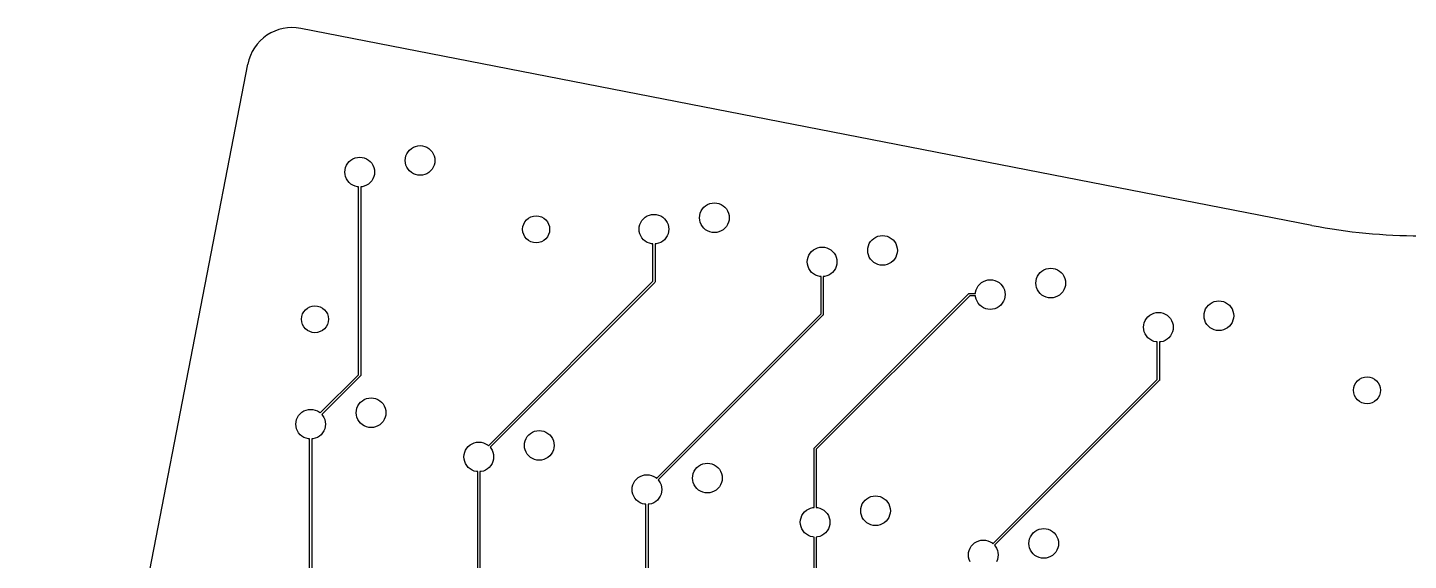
# Model space of a CAD drawing. Extents: x 101 to 518, y -308 to -134.
# Drawn here: x 101.6 to 255.1, y -202 to -142.8 of the extents above; entities that cross this region are included whole.
import ezdxf

# ---------------------------------------------------------------- set-up
doc = ezdxf.new("R2010")
doc.units = 0
doc.layers.add('BLACK', color=7, linetype='CONTINUOUS')

msp = doc.modelspace()

# ---------------------------------------------------------------- linework, layer by layer
at = {"layer": 'BLACK', "linetype": 'CONTINUOUS'}
for p, q in [((244.377337, -164.753061), (131.923203, -142.853183)), ((101.55841, -273.39485), (126.058534, -146.810875)), ((143.733943, -156.791551), (143.869226, -156.570789)), ((143.869226, -156.570789), (144.037378, -156.373909)), ((144.037378, -156.373909), (144.234258, -156.205757)), ((144.234258, -156.205757), (144.45502, -156.070474)), ((144.45502, -156.070474), (144.694226, -155.971392)), ((144.694226, -155.971392), (144.945987, -155.910949)), ((144.945987, -155.910949), (145.204104, -155.890635)), ((145.204104, -155.890635), (145.462221, -155.910949)), ((145.462221, -155.910949), (145.713982, -155.971392)), ((145.713982, -155.971392), (145.953188, -156.070474)), ((145.953188, -156.070474), (146.17395, -156.205757)), ((146.17395, -156.205757), (146.37083, -156.373909)), ((146.37083, -156.373909), (146.538982, -156.570789)), ((146.538982, -156.570789), (146.674265, -156.791551)), ((136.916873, -158.312453), (137.015955, -158.073247)), ((137.015955, -158.073247), (137.151238, -157.852485)), ((137.151238, -157.852485), (137.31939, -157.655605)), ((137.31939, -157.655605), (137.51627, -157.487453)), ((137.51627, -157.487453), (137.737032, -157.35217)), ((137.737032, -157.35217), (137.976238, -157.253088)), ((137.976238, -157.253088), (138.227999, -157.192645)), ((138.227999, -157.192645), (138.486116, -157.172331)), ((138.486116, -157.172331), (138.744233, -157.192645)), ((138.744233, -157.192645), (138.995994, -157.253088)), ((138.995994, -157.253088), (139.2352, -157.35217)), ((139.2352, -157.35217), (139.455962, -157.487453)), ((139.455962, -157.487453), (139.652842, -157.655605)), ((139.652842, -157.655605), (139.820994, -157.852485)), ((139.820994, -157.852485), (139.956277, -158.073247)), ((139.956277, -158.073247), (140.055359, -158.312453)), ((143.554104, -157.540635), (143.574418, -157.282518)), ((143.574418, -157.798752), (143.554104, -157.540635)), ((143.574418, -157.282518), (143.634861, -157.030757)), ((143.634861, -158.050513), (143.574418, -157.798752)), ((143.634861, -157.030757), (143.733943, -156.791551)), ((143.733943, -158.289719), (143.634861, -158.050513)), ((146.674265, -156.791551), (146.773347, -157.030757)), ((146.773347, -158.050513), (146.674265, -158.289719)), ((146.773347, -157.030757), (146.83379, -157.282518)), ((146.83379, -157.798752), (146.773347, -158.050513)), ((146.83379, -157.282518), (146.854104, -157.540635)), ((146.854104, -157.540635), (146.83379, -157.798752)), ((136.836116, -158.822331), (136.85643, -158.564214)), ((136.85643, -159.080448), (136.836116, -158.822331)), ((136.85643, -158.564214), (136.916873, -158.312453)), ((136.916873, -159.332209), (136.85643, -159.080448)), ((137.015955, -159.571415), (136.916873, -159.332209)), ((137.151238, -159.792177), (137.015955, -159.571415)), ((139.956277, -159.571415), (139.820994, -159.792177)), ((140.055359, -159.332209), (139.956277, -159.571415)), ((140.055359, -158.312453), (140.115802, -158.564214)), ((140.115802, -159.080448), (140.055359, -159.332209)), ((140.115802, -158.564214), (140.136116, -158.822331)), ((140.136116, -158.822331), (140.115802, -159.080448)), ((143.869226, -158.510481), (143.733943, -158.289719)), ((144.037378, -158.707361), (143.869226, -158.510481)), ((144.234258, -158.875513), (144.037378, -158.707361)), ((144.45502, -159.010796), (144.234258, -158.875513)), ((144.694226, -159.109878), (144.45502, -159.010796)), ((144.945987, -159.170321), (144.694226, -159.109878)), ((145.204104, -159.190635), (144.945987, -159.170321)), ((145.462221, -159.170321), (145.204104, -159.190635)), ((145.713982, -159.109878), (145.462221, -159.170321)), ((145.953188, -159.010796), (145.713982, -159.109878)), ((146.17395, -158.875513), (145.953188, -159.010796)), ((146.37083, -158.707361), (146.17395, -158.875513)), ((146.538982, -158.510481), (146.37083, -158.707361)), ((146.674265, -158.289719), (146.538982, -158.510481)), ((137.31939, -159.989057), (137.151238, -159.792177)), ((137.51627, -160.157209), (137.31939, -159.989057)), ((137.737032, -160.292492), (137.51627, -160.157209)), ((137.976238, -160.391574), (137.737032, -160.292492)), ((138.227999, -160.452017), (137.976238, -160.391574)), ((138.361116, -160.462493), (138.227999, -160.452017)), ((138.361116, -181.368184), (138.361116, -160.462493)), ((138.744233, -160.452017), (138.611116, -160.462493)), ((138.611116, -160.462493), (138.611116, -181.419961)), ((138.995994, -160.391574), (138.744233, -160.452017)), ((139.2352, -160.292492), (138.995994, -160.391574)), ((139.455962, -160.157209), (139.2352, -160.292492)), ((139.652842, -159.989057), (139.455962, -160.157209)), ((139.820994, -159.792177), (139.652842, -159.989057)), ((176.594222, -162.931884), (176.762374, -162.735004)), ((176.762374, -162.735004), (176.959254, -162.566852)), ((176.959254, -162.566852), (177.180016, -162.431569)), ((177.180016, -162.431569), (177.419222, -162.332487)), ((177.419222, -162.332487), (177.670983, -162.272044)), ((177.670983, -162.272044), (177.9291, -162.25173)), ((177.9291, -162.25173), (178.187217, -162.272044)), ((178.187217, -162.272044), (178.438978, -162.332487)), ((178.438978, -162.332487), (178.678184, -162.431569)), ((178.678184, -162.431569), (178.898946, -162.566852)), ((178.898946, -162.566852), (179.095826, -162.735004)), ((179.095826, -162.735004), (179.263978, -162.931884)), ((169.740951, -164.434342), (169.876234, -164.21358)), ((169.876234, -164.21358), (170.044386, -164.0167)), ((170.044386, -164.0167), (170.241266, -163.848548)), ((170.241266, -163.848548), (170.462028, -163.713265)), ((170.462028, -163.713265), (170.701234, -163.614183)), ((170.701234, -163.614183), (170.952995, -163.55374)), ((170.952995, -163.55374), (171.211112, -163.533426)), ((171.211112, -163.533426), (171.469229, -163.55374)), ((171.469229, -163.55374), (171.72099, -163.614183)), ((171.72099, -163.614183), (171.960196, -163.713265)), ((171.960196, -163.713265), (172.180958, -163.848548)), ((172.180958, -163.848548), (172.377838, -164.0167)), ((172.377838, -164.0167), (172.54599, -164.21358)), ((172.54599, -164.21358), (172.681273, -164.434342)), ((176.2791, -163.90173), (176.299414, -163.643613)), ((176.299414, -164.159847), (176.2791, -163.90173)), ((176.299414, -163.643613), (176.359857, -163.391852)), ((176.359857, -164.411608), (176.299414, -164.159847)), ((176.359857, -163.391852), (176.458939, -163.152646)), ((176.458939, -163.152646), (176.594222, -162.931884)), ((179.263978, -162.931884), (179.399261, -163.152646)), ((179.399261, -163.152646), (179.498343, -163.391852)), ((179.498343, -163.391852), (179.558786, -163.643613)), ((179.558786, -164.159847), (179.498343, -164.411608)), ((179.558786, -163.643613), (179.5791, -163.90173)), ((179.5791, -163.90173), (179.558786, -164.159847)), ((169.561112, -165.183426), (169.581426, -164.925309)), ((169.581426, -165.441543), (169.561112, -165.183426)), ((169.581426, -164.925309), (169.641869, -164.673548)), ((169.641869, -165.693304), (169.581426, -165.441543)), ((169.641869, -164.673548), (169.740951, -164.434342)), ((169.740951, -165.93251), (169.641869, -165.693304)), ((172.681273, -164.434342), (172.780355, -164.673548)), ((172.780355, -165.693304), (172.681273, -165.93251)), ((172.780355, -164.673548), (172.840798, -164.925309)), ((172.840798, -165.441543), (172.780355, -165.693304)), ((172.840798, -164.925309), (172.861112, -165.183426)), ((172.861112, -165.183426), (172.840798, -165.441543)), ((176.458939, -164.650814), (176.359857, -164.411608)), ((176.594222, -164.871576), (176.458939, -164.650814)), ((176.762374, -165.068456), (176.594222, -164.871576)), ((176.959254, -165.236608), (176.762374, -165.068456)), ((177.180016, -165.371891), (176.959254, -165.236608)), ((177.419222, -165.470973), (177.180016, -165.371891)), ((177.670983, -165.531416), (177.419222, -165.470973)), ((177.9291, -165.55173), (177.670983, -165.531416)), ((178.187217, -165.531416), (177.9291, -165.55173)), ((178.438978, -165.470973), (178.187217, -165.531416)), ((178.678184, -165.371891), (178.438978, -165.470973)), ((178.898946, -165.236608), (178.678184, -165.371891)), ((179.095826, -165.068456), (178.898946, -165.236608)), ((179.263978, -164.871576), (179.095826, -165.068456)), ((179.399261, -164.650814), (179.263978, -164.871576)), ((179.498343, -164.411608), (179.399261, -164.650814)), ((169.876234, -166.153272), (169.740951, -165.93251)), ((170.044386, -166.350152), (169.876234, -166.153272)), ((170.241266, -166.518304), (170.044386, -166.350152)), ((170.462028, -166.653587), (170.241266, -166.518304)), ((170.701234, -166.752669), (170.462028, -166.653587)), ((170.952995, -166.813112), (170.701234, -166.752669)), ((171.086112, -166.823588), (170.952995, -166.813112)), ((171.086112, -170.978097), (171.086112, -166.823588)), ((171.469229, -166.813112), (171.336112, -166.823588)), ((171.336112, -166.823588), (171.336112, -171.029874)), ((171.72099, -166.752669), (171.469229, -166.813112)), ((171.960196, -166.653587), (171.72099, -166.752669)), ((172.180958, -166.518304), (171.960196, -166.653587)), ((172.377838, -166.350152), (172.180958, -166.518304)), ((172.54599, -166.153272), (172.377838, -166.350152)), ((172.681273, -165.93251), (172.54599, -166.153272)), ((188.941264, -167.48346), (189.162026, -167.348177)), ((189.162026, -167.348177), (189.401232, -167.249095)), ((189.401232, -167.249095), (189.652993, -167.188652)), ((189.652993, -167.188652), (189.91111, -167.168338)), ((189.91111, -167.168338), (190.169227, -167.188652)), ((190.169227, -167.188652), (190.420988, -167.249095)), ((190.420988, -167.249095), (190.660194, -167.348177)), ((190.660194, -167.348177), (190.880956, -167.48346)), ((194.979098, -167.536642), (194.999412, -167.278525)), ((194.999412, -167.278525), (195.059855, -167.026764)), ((195.059855, -167.026764), (195.158937, -166.787558)), ((195.158937, -166.787558), (195.29422, -166.566796)), ((195.29422, -166.566796), (195.462372, -166.369916)), ((195.462372, -166.369916), (195.659252, -166.201764)), ((195.659252, -166.201764), (195.880014, -166.066481)), ((195.880014, -166.066481), (196.11922, -165.967399)), ((196.11922, -165.967399), (196.370981, -165.906956)), ((196.370981, -165.906956), (196.629098, -165.886642)), ((196.629098, -165.886642), (196.887215, -165.906956)), ((196.887215, -165.906956), (197.138976, -165.967399)), ((197.138976, -165.967399), (197.378182, -166.066481)), ((197.378182, -166.066481), (197.598944, -166.201764)), ((197.598944, -166.201764), (197.795824, -166.369916)), ((197.795824, -166.369916), (197.963976, -166.566796)), ((197.963976, -166.566796), (198.099259, -166.787558)), ((198.099259, -166.787558), (198.198341, -167.026764)), ((198.198341, -167.026764), (198.258784, -167.278525)), ((198.258784, -167.278525), (198.279098, -167.536642)), ((188.26111, -168.818338), (188.281424, -168.560221)), ((188.281424, -169.076455), (188.26111, -168.818338)), ((188.281424, -168.560221), (188.341867, -168.30846)), ((188.341867, -168.30846), (188.440949, -168.069254)), ((188.440949, -168.069254), (188.576232, -167.848492)), ((188.576232, -167.848492), (188.744384, -167.651612)), ((188.744384, -167.651612), (188.941264, -167.48346)), ((190.880956, -167.48346), (191.077836, -167.651612)), ((191.077836, -167.651612), (191.245988, -167.848492)), ((191.245988, -167.848492), (191.381271, -168.069254)), ((191.381271, -168.069254), (191.480353, -168.30846)), ((191.480353, -168.30846), (191.540796, -168.560221)), ((191.540796, -168.560221), (191.56111, -168.818338)), ((191.56111, -168.818338), (191.540796, -169.076455)), ((194.999412, -167.794759), (194.979098, -167.536642)), ((195.059855, -168.04652), (194.999412, -167.794759)), ((195.158937, -168.285726), (195.059855, -168.04652)), ((195.29422, -168.506488), (195.158937, -168.285726)), ((195.462372, -168.703368), (195.29422, -168.506488)), ((195.659252, -168.87152), (195.462372, -168.703368)), ((195.880014, -169.006803), (195.659252, -168.87152)), ((197.598944, -168.87152), (197.378182, -169.006803)), ((197.795824, -168.703368), (197.598944, -168.87152)), ((197.963976, -168.506488), (197.795824, -168.703368)), ((198.099259, -168.285726), (197.963976, -168.506488)), ((198.198341, -168.04652), (198.099259, -168.285726)), ((198.258784, -167.794759), (198.198341, -168.04652)), ((198.279098, -167.536642), (198.258784, -167.794759)), ((188.341867, -169.328216), (188.281424, -169.076455)), ((188.440949, -169.567422), (188.341867, -169.328216)), ((188.576232, -169.788184), (188.440949, -169.567422)), ((188.744384, -169.985064), (188.576232, -169.788184)), ((188.941264, -170.153216), (188.744384, -169.985064)), ((189.162026, -170.288499), (188.941264, -170.153216)), ((189.401232, -170.387581), (189.162026, -170.288499)), ((189.652993, -170.448024), (189.401232, -170.387581)), ((190.420988, -170.387581), (190.169227, -170.448024)), ((190.660194, -170.288499), (190.420988, -170.387581)), ((190.880956, -170.153216), (190.660194, -170.288499)), ((191.077836, -169.985064), (190.880956, -170.153216)), ((191.245988, -169.788184), (191.077836, -169.985064)), ((191.381271, -169.567422), (191.245988, -169.788184)), ((191.480353, -169.328216), (191.381271, -169.567422)), ((191.540796, -169.076455), (191.480353, -169.328216)), ((196.11922, -169.105885), (195.880014, -169.006803)), ((196.370981, -169.166328), (196.11922, -169.105885)), ((196.629098, -169.186642), (196.370981, -169.166328)), ((196.887215, -169.166328), (196.629098, -169.186642)), ((197.138976, -169.105885), (196.887215, -169.166328)), ((197.378182, -169.006803), (197.138976, -169.105885)), ((213.759853, -170.661675), (213.858935, -170.422469)), ((213.858935, -170.422469), (213.994218, -170.201707)), ((213.994218, -170.201707), (214.16237, -170.004827)), ((214.16237, -170.004827), (214.35925, -169.836675)), ((214.35925, -169.836675), (214.580012, -169.701392)), ((214.580012, -169.701392), (214.819218, -169.60231)), ((214.819218, -169.60231), (215.070979, -169.541867)), ((215.070979, -169.541867), (215.329096, -169.521553)), ((215.329096, -169.521553), (215.587213, -169.541867)), ((215.587213, -169.541867), (215.838974, -169.60231)), ((215.838974, -169.60231), (216.07818, -169.701392)), ((216.07818, -169.701392), (216.298942, -169.836675)), ((216.298942, -169.836675), (216.495822, -170.004827)), ((216.495822, -170.004827), (216.663974, -170.201707)), ((216.663974, -170.201707), (216.799257, -170.422469)), ((216.799257, -170.422469), (216.898339, -170.661675)), ((152.805128, -189.259081), (171.086112, -170.978097)), ((171.299501, -171.118262), (152.981904, -189.435857)), ((171.315046, -171.09932), (171.299501, -171.118262)), ((171.33371, -171.054261), (171.315046, -171.09932)), ((171.336112, -171.029874), (171.33371, -171.05426)), ((171.33371, -171.05426), (171.33371, -171.054261)), ((189.78611, -170.4585), (189.652993, -170.448024)), ((189.78611, -174.613009), (189.78611, -170.4585)), ((190.169227, -170.448024), (190.03611, -170.4585)), ((190.03611, -170.4585), (190.03611, -174.664785)), ((206.981422, -172.195132), (207.041865, -171.943371)), ((207.041865, -171.943371), (207.140947, -171.704165)), ((207.140947, -171.704165), (207.27623, -171.483403)), ((207.27623, -171.483403), (207.444382, -171.286523)), ((207.444382, -171.286523), (207.641262, -171.118371)), ((207.641262, -171.118371), (207.862024, -170.983088)), ((207.862024, -170.983088), (208.10123, -170.884006)), ((208.10123, -170.884006), (208.352991, -170.823563)), ((208.352991, -170.823563), (208.611108, -170.803249)), ((208.611108, -170.803249), (208.869225, -170.823563)), ((208.869225, -170.823563), (209.120986, -170.884006)), ((209.120986, -170.884006), (209.360192, -170.983088)), ((209.360192, -170.983088), (209.580954, -171.118371)), ((209.580954, -171.118371), (209.777834, -171.286523)), ((209.777834, -171.286523), (209.945986, -171.483403)), ((209.945986, -171.483403), (210.081269, -171.704165)), ((210.081269, -171.704165), (210.180351, -171.943371)), ((210.180351, -171.943371), (210.240794, -172.195132)), ((213.679096, -171.171553), (213.69941, -170.913436)), ((213.69941, -171.42967), (213.679096, -171.171553)), ((213.69941, -170.913436), (213.759853, -170.661675)), ((213.759853, -171.681431), (213.69941, -171.42967)), ((213.858935, -171.920637), (213.759853, -171.681431)), ((213.994218, -172.141399), (213.858935, -171.920637)), ((216.799257, -171.920637), (216.663974, -172.141399)), ((216.898339, -171.681431), (216.799257, -171.920637)), ((216.898339, -170.661675), (216.958782, -170.913436)), ((216.958782, -171.42967), (216.898339, -171.681431)), ((216.958782, -170.913436), (216.979096, -171.171553)), ((216.979096, -171.171553), (216.958782, -171.42967)), ((189.045354, -189.508775), (206.189268, -172.36486)), ((206.329433, -172.578249), (189.258742, -189.648939)), ((206.189268, -172.36486), (206.20821, -172.349315)), ((206.20821, -172.349315), (206.25327, -172.330651)), ((206.25327, -172.330651), (206.277656, -172.328249)), ((206.277656, -172.328249), (206.970946, -172.328249)), ((206.970946, -172.578249), (206.329433, -172.578249)), ((206.970946, -172.328249), (206.981422, -172.195132)), ((206.981422, -172.711366), (206.970946, -172.578249)), ((207.041865, -172.963127), (206.981422, -172.711366)), ((207.140947, -173.202333), (207.041865, -172.963127)), ((207.27623, -173.423095), (207.140947, -173.202333)), ((207.444382, -173.619975), (207.27623, -173.423095)), ((209.945986, -173.423095), (209.777834, -173.619975)), ((210.081269, -173.202333), (209.945986, -173.423095)), ((210.180351, -172.963127), (210.081269, -173.202333)), ((210.240794, -172.711366), (210.180351, -172.963127)), ((210.240794, -172.195132), (210.261108, -172.453249)), ((210.261108, -172.453249), (210.240794, -172.711366)), ((214.16237, -172.338279), (213.994218, -172.141399)), ((214.35925, -172.506431), (214.16237, -172.338279)), ((214.580012, -172.641714), (214.35925, -172.506431)), ((214.819218, -172.740796), (214.580012, -172.641714)), ((215.070979, -172.801239), (214.819218, -172.740796)), ((215.329096, -172.821553), (215.070979, -172.801239)), ((215.587213, -172.801239), (215.329096, -172.821553)), ((215.838974, -172.740796), (215.587213, -172.801239)), ((216.07818, -172.641714), (215.838974, -172.740796)), ((216.298942, -172.506431), (216.07818, -172.641714)), ((216.495822, -172.338279), (216.298942, -172.506431)), ((216.663974, -172.141399), (216.495822, -172.338279)), ((232.862367, -173.639738), (233.059247, -173.471586)), ((233.059247, -173.471586), (233.280009, -173.336303)), ((233.280009, -173.336303), (233.519215, -173.237221)), ((233.519215, -173.237221), (233.770976, -173.176778)), ((233.770976, -173.176778), (234.029093, -173.156464)), ((234.029093, -173.156464), (234.28721, -173.176778)), ((234.28721, -173.176778), (234.538971, -173.237221)), ((234.538971, -173.237221), (234.778177, -173.336303)), ((234.778177, -173.336303), (234.998939, -173.471586)), ((234.998939, -173.471586), (235.195819, -173.639738)), ((171.505125, -192.893993), (189.78611, -174.613009)), ((189.999498, -174.753173), (171.681901, -193.070769)), ((190.015038, -174.734236), (189.999498, -174.753173)), ((190.015044, -174.734231), (190.015038, -174.734236)), ((190.033708, -174.689171), (190.015044, -174.734231)), ((190.03611, -174.664785), (190.033708, -174.689171)), ((207.641262, -173.788127), (207.444382, -173.619975)), ((207.862024, -173.92341), (207.641262, -173.788127)), ((208.10123, -174.022492), (207.862024, -173.92341)), ((208.352991, -174.082935), (208.10123, -174.022492)), ((208.611108, -174.103249), (208.352991, -174.082935)), ((208.869225, -174.082935), (208.611108, -174.103249)), ((209.120986, -174.022492), (208.869225, -174.082935)), ((209.360192, -173.92341), (209.120986, -174.022492)), ((209.580954, -173.788127), (209.360192, -173.92341)), ((209.777834, -173.619975), (209.580954, -173.788127)), ((225.976227, -175.118314), (226.144379, -174.921434)), ((226.144379, -174.921434), (226.341259, -174.753282)), ((226.341259, -174.753282), (226.562021, -174.617999)), ((226.562021, -174.617999), (226.801227, -174.518917)), ((226.801227, -174.518917), (227.052988, -174.458474)), ((227.052988, -174.458474), (227.311105, -174.43816)), ((227.311105, -174.43816), (227.569222, -174.458474)), ((227.569222, -174.458474), (227.820983, -174.518917)), ((227.820983, -174.518917), (228.060189, -174.617999)), ((228.060189, -174.617999), (228.280951, -174.753282)), ((228.280951, -174.753282), (228.477831, -174.921434)), ((228.477831, -174.921434), (228.645983, -175.118314)), ((232.379093, -174.806464), (232.399407, -174.548347)), ((232.399407, -175.064581), (232.379093, -174.806464)), ((232.399407, -174.548347), (232.45985, -174.296586)), ((232.45985, -174.296586), (232.558932, -174.05738)), ((232.558932, -174.05738), (232.694215, -173.836618)), ((232.694215, -173.836618), (232.862367, -173.639738)), ((235.195819, -173.639738), (235.363971, -173.836618)), ((235.363971, -173.836618), (235.499254, -174.05738)), ((235.499254, -174.05738), (235.598336, -174.296586)), ((235.598336, -174.296586), (235.658779, -174.548347)), ((235.658779, -174.548347), (235.679093, -174.806464)), ((235.679093, -174.806464), (235.658779, -175.064581)), ((225.661105, -176.08816), (225.681419, -175.830043)), ((225.681419, -176.346277), (225.661105, -176.08816)), ((225.681419, -175.830043), (225.741862, -175.578282)), ((225.741862, -176.598038), (225.681419, -176.346277)), ((225.741862, -175.578282), (225.840944, -175.339076)), ((225.840944, -175.339076), (225.976227, -175.118314)), ((228.645983, -175.118314), (228.781266, -175.339076)), ((228.781266, -175.339076), (228.880348, -175.578282)), ((228.880348, -175.578282), (228.940791, -175.830043)), ((228.940791, -176.346277), (228.880348, -176.598038)), ((228.940791, -175.830043), (228.961105, -176.08816)), ((228.961105, -176.08816), (228.940791, -176.346277)), ((232.45985, -175.316342), (232.399407, -175.064581)), ((232.558932, -175.555548), (232.45985, -175.316342)), ((232.694215, -175.77631), (232.558932, -175.555548)), ((232.862367, -175.97319), (232.694215, -175.77631)), ((233.059247, -176.141342), (232.862367, -175.97319)), ((233.280009, -176.276625), (233.059247, -176.141342)), ((233.519215, -176.375707), (233.280009, -176.276625)), ((233.770976, -176.43615), (233.519215, -176.375707)), ((234.029093, -176.456464), (233.770976, -176.43615)), ((234.28721, -176.43615), (234.029093, -176.456464)), ((234.538971, -176.375707), (234.28721, -176.43615)), ((234.778177, -176.276625), (234.538971, -176.375707)), ((234.998939, -176.141342), (234.778177, -176.276625)), ((235.195819, -175.97319), (234.998939, -176.141342)), ((235.363971, -175.77631), (235.195819, -175.97319)), ((235.499254, -175.555548), (235.363971, -175.77631)), ((235.598336, -175.316342), (235.499254, -175.555548)), ((235.658779, -175.064581), (235.598336, -175.316342)), ((225.840944, -176.837244), (225.741862, -176.598038)), ((225.976227, -177.058006), (225.840944, -176.837244)), ((226.144379, -177.254886), (225.976227, -177.058006)), ((226.341259, -177.423038), (226.144379, -177.254886)), ((226.562021, -177.558321), (226.341259, -177.423038)), ((226.801227, -177.657403), (226.562021, -177.558321)), ((227.052988, -177.717846), (226.801227, -177.657403)), ((227.186105, -177.728322), (227.052988, -177.717846)), ((227.186105, -181.882831), (227.186105, -177.728322)), ((227.569222, -177.717846), (227.436105, -177.728322)), ((227.436105, -177.728322), (227.436105, -181.934608)), ((227.820983, -177.657403), (227.569222, -177.717846)), ((228.060189, -177.558321), (227.820983, -177.657403)), ((228.280951, -177.423038), (228.060189, -177.558321)), ((228.477831, -177.254886), (228.280951, -177.423038)), ((228.645983, -177.058006), (228.477831, -177.254886)), ((228.781266, -176.837244), (228.645983, -177.058006)), ((228.880348, -176.598038), (228.781266, -176.837244)), ((134.10513, -185.62417), (138.361116, -181.368184)), ((138.574504, -181.50835), (134.281906, -185.800946)), ((138.590049, -181.489408), (138.574504, -181.50835)), ((138.59005, -181.489407), (138.590049, -181.489408)), ((138.600982, -181.463012), (138.59005, -181.489407)), ((138.608714, -181.444348), (138.600982, -181.463012)), ((138.611116, -181.419961), (138.608714, -181.444347)), ((138.608714, -181.444347), (138.608714, -181.444348)), ((208.905121, -200.163815), (227.186105, -181.882831)), ((227.399494, -182.022996), (209.081897, -200.340591)), ((227.415039, -182.004054), (227.399494, -182.022996)), ((227.433703, -181.958995), (227.415039, -182.004054)), ((227.436105, -181.934608), (227.433703, -181.958994)), ((227.433703, -181.958994), (227.433703, -181.958995)), ((138.585011, -184.423906), (138.781891, -184.255754)), ((138.781891, -184.255754), (139.002653, -184.120471)), ((139.002653, -184.120471), (139.241859, -184.021389)), ((139.241859, -184.021389), (139.49362, -183.960946)), ((139.49362, -183.960946), (139.751737, -183.940632)), ((139.751737, -183.940632), (140.009854, -183.960946)), ((140.009854, -183.960946), (140.261615, -184.021389)), ((140.261615, -184.021389), (140.500821, -184.120471)), ((140.500821, -184.120471), (140.721583, -184.255754)), ((140.721583, -184.255754), (140.918463, -184.423906)), ((131.698871, -185.902482), (131.867023, -185.705602)), ((131.867023, -185.705602), (132.063903, -185.53745)), ((132.063903, -185.53745), (132.284665, -185.402167)), ((132.284665, -185.402167), (132.523871, -185.303085)), ((132.523871, -185.303085), (132.775632, -185.242642)), ((132.775632, -185.242642), (133.033749, -185.222328)), ((133.033749, -185.222328), (133.291866, -185.242642)), ((133.291866, -185.242642), (133.543627, -185.303085)), ((133.543627, -185.303085), (133.782833, -185.402167)), ((133.782833, -185.402167), (134.003595, -185.53745)), ((134.003595, -185.53745), (134.10513, -185.62417)), ((138.101737, -185.590632), (138.122051, -185.332515)), ((138.122051, -185.848749), (138.101737, -185.590632)), ((138.122051, -185.332515), (138.182494, -185.080754)), ((138.182494, -185.080754), (138.281576, -184.841548)), ((138.281576, -184.841548), (138.416859, -184.620786)), ((138.416859, -184.620786), (138.585011, -184.423906)), ((140.918463, -184.423906), (141.086615, -184.620786)), ((141.086615, -184.620786), (141.221898, -184.841548)), ((141.221898, -184.841548), (141.32098, -185.080754)), ((141.32098, -185.080754), (141.381423, -185.332515)), ((141.381423, -185.332515), (141.401737, -185.590632)), ((141.401737, -185.590632), (141.381423, -185.848749)), ((131.383749, -186.872328), (131.404063, -186.614211)), ((131.404063, -187.130445), (131.383749, -186.872328)), ((131.404063, -186.614211), (131.464506, -186.36245)), ((131.464506, -187.382206), (131.404063, -187.130445)), ((131.464506, -186.36245), (131.563588, -186.123244)), ((131.563588, -186.123244), (131.698871, -185.902482)), ((134.281906, -185.800946), (134.368627, -185.902482)), ((134.368627, -185.902482), (134.50391, -186.123244)), ((134.50391, -186.123244), (134.602992, -186.36245)), ((134.602992, -186.36245), (134.663435, -186.614211)), ((134.663435, -187.130445), (134.602992, -187.382206)), ((134.663435, -186.614211), (134.683749, -186.872328)), ((134.683749, -186.872328), (134.663435, -187.130445)), ((138.182494, -186.10051), (138.122051, -185.848749)), ((138.281576, -186.339716), (138.182494, -186.10051)), ((138.416859, -186.560478), (138.281576, -186.339716)), ((138.585011, -186.757358), (138.416859, -186.560478)), ((138.781891, -186.92551), (138.585011, -186.757358)), ((139.002653, -187.060793), (138.781891, -186.92551)), ((139.241859, -187.159875), (139.002653, -187.060793)), ((139.49362, -187.220318), (139.241859, -187.159875)), ((139.751737, -187.240632), (139.49362, -187.220318)), ((140.009854, -187.220318), (139.751737, -187.240632)), ((140.261615, -187.159875), (140.009854, -187.220318)), ((140.500821, -187.060793), (140.261615, -187.159875)), ((140.721583, -186.92551), (140.500821, -187.060793)), ((140.918463, -186.757358), (140.721583, -186.92551)), ((141.086615, -186.560478), (140.918463, -186.757358)), ((141.221898, -186.339716), (141.086615, -186.560478)), ((141.32098, -186.10051), (141.221898, -186.339716)), ((141.381423, -185.848749), (141.32098, -186.10051)), ((131.563588, -187.621412), (131.464506, -187.382206)), ((131.698871, -187.842174), (131.563588, -187.621412)), ((131.867023, -188.039054), (131.698871, -187.842174)), ((132.063903, -188.207206), (131.867023, -188.039054)), ((132.284665, -188.342489), (132.063903, -188.207206)), ((132.523871, -188.441571), (132.284665, -188.342489)), ((132.775632, -188.502014), (132.523871, -188.441571)), ((132.908749, -188.51249), (132.775632, -188.502014)), ((132.908749, -205.312929), (132.908749, -188.51249)), ((133.291866, -188.502014), (133.158749, -188.51249)), ((133.158749, -188.51249), (133.158749, -205.11262)), ((133.543627, -188.441571), (133.291866, -188.502014)), ((133.782833, -188.342489), (133.543627, -188.441571)), ((134.003595, -188.207206), (133.782833, -188.342489)), ((134.200475, -188.039054), (134.003595, -188.207206)), ((134.368627, -187.842174), (134.200475, -188.039054)), ((134.50391, -187.621412), (134.368627, -187.842174)), ((134.602992, -187.382206), (134.50391, -187.621412)), ((151.47563, -188.877553), (151.733747, -188.857239)), ((151.733747, -188.857239), (151.991864, -188.877553)), ((156.822049, -188.967426), (156.882492, -188.715665)), ((156.882492, -188.715665), (156.981574, -188.476459)), ((156.981574, -188.476459), (157.116857, -188.255697)), ((157.116857, -188.255697), (157.285009, -188.058817)), ((157.285009, -188.058817), (157.481889, -187.890665)), ((157.481889, -187.890665), (157.702651, -187.755382)), ((157.702651, -187.755382), (157.941857, -187.6563)), ((157.941857, -187.6563), (158.193618, -187.595857)), ((158.193618, -187.595857), (158.451735, -187.575543)), ((158.451735, -187.575543), (158.709852, -187.595857)), ((158.709852, -187.595857), (158.961613, -187.6563)), ((158.961613, -187.6563), (159.200819, -187.755382)), ((159.200819, -187.755382), (159.421581, -187.890665)), ((159.421581, -187.890665), (159.618461, -188.058817)), ((159.618461, -188.058817), (159.786613, -188.255697)), ((159.786613, -188.255697), (159.921896, -188.476459)), ((159.921896, -188.476459), (160.020978, -188.715665)), ((160.020978, -188.715665), (160.081421, -188.967426)), ((150.083747, -190.507239), (150.104061, -190.249122)), ((150.104061, -190.249122), (150.164504, -189.997361)), ((150.164504, -189.997361), (150.263586, -189.758155)), ((150.263586, -189.758155), (150.398869, -189.537393)), ((150.398869, -189.537393), (150.567021, -189.340513)), ((150.567021, -189.340513), (150.763901, -189.172361)), ((150.763901, -189.172361), (150.984663, -189.037078)), ((150.984663, -189.037078), (151.223869, -188.937996)), ((151.223869, -188.937996), (151.47563, -188.877553)), ((151.991864, -188.877553), (152.243625, -188.937996)), ((152.243625, -188.937996), (152.482831, -189.037078)), ((152.482831, -189.037078), (152.703593, -189.172361)), ((152.703593, -189.172361), (152.805128, -189.259081)), ((152.981904, -189.435857), (153.068625, -189.537393)), ((153.068625, -189.537393), (153.203908, -189.758155)), ((153.203908, -189.758155), (153.30299, -189.997361)), ((153.30299, -189.997361), (153.363433, -190.249122)), ((153.363433, -190.249122), (153.383747, -190.507239)), ((156.801735, -189.225543), (156.822049, -188.967426)), ((156.822049, -189.48366), (156.801735, -189.225543)), ((156.882492, -189.735421), (156.822049, -189.48366)), ((156.981574, -189.974627), (156.882492, -189.735421)), ((157.116857, -190.195389), (156.981574, -189.974627)), ((157.285009, -190.392269), (157.116857, -190.195389)), ((157.481889, -190.560421), (157.285009, -190.392269)), ((159.618461, -190.392269), (159.421581, -190.560421)), ((159.786613, -190.195389), (159.618461, -190.392269)), ((159.921896, -189.974627), (159.786613, -190.195389)), ((160.020978, -189.735421), (159.921896, -189.974627)), ((160.081421, -189.48366), (160.020978, -189.735421)), ((160.081421, -188.967426), (160.101735, -189.225543)), ((160.101735, -189.225543), (160.081421, -189.48366)), ((189.008742, -189.597163), (189.011144, -189.572777)), ((189.008742, -196.136899), (189.008742, -189.597163)), ((189.011144, -189.572777), (189.029808, -189.527717)), ((189.029808, -189.527717), (189.029813, -189.527711)), ((189.029813, -189.527711), (189.045354, -189.508775)), ((189.258742, -189.648939), (189.258742, -196.136899)), ((150.104061, -190.765356), (150.083747, -190.507239)), ((150.164504, -191.017117), (150.104061, -190.765356)), ((150.263586, -191.256323), (150.164504, -191.017117)), ((150.398869, -191.477085), (150.263586, -191.256323)), ((150.567021, -191.673965), (150.398869, -191.477085)), ((150.763901, -191.842117), (150.567021, -191.673965)), ((150.984663, -191.9774), (150.763901, -191.842117)), ((152.703593, -191.842117), (152.482831, -191.9774)), ((152.900473, -191.673965), (152.703593, -191.842117)), ((153.068625, -191.477085), (152.900473, -191.673965)), ((153.203908, -191.256323), (153.068625, -191.477085)), ((153.30299, -191.017117), (153.203908, -191.256323)), ((153.363433, -190.765356), (153.30299, -191.017117)), ((153.383747, -190.507239), (153.363433, -190.765356)), ((157.702651, -190.695704), (157.481889, -190.560421)), ((157.941857, -190.794786), (157.702651, -190.695704)), ((158.193618, -190.855229), (157.941857, -190.794786)), ((158.451735, -190.875543), (158.193618, -190.855229)), ((158.709852, -190.855229), (158.451735, -190.875543)), ((158.961613, -190.794786), (158.709852, -190.855229)), ((159.200819, -190.695704), (158.961613, -190.794786)), ((159.421581, -190.560421), (159.200819, -190.695704)), ((175.681571, -192.111371), (175.816854, -191.890609)), ((175.816854, -191.890609), (175.985006, -191.693729)), ((175.985006, -191.693729), (176.181886, -191.525577)), ((176.181886, -191.525577), (176.402648, -191.390294)), ((176.402648, -191.390294), (176.641854, -191.291212)), ((176.641854, -191.291212), (176.893615, -191.230769)), ((176.893615, -191.230769), (177.151732, -191.210455)), ((177.151732, -191.210455), (177.409849, -191.230769)), ((177.409849, -191.230769), (177.66161, -191.291212)), ((177.66161, -191.291212), (177.900816, -191.390294)), ((177.900816, -191.390294), (178.121578, -191.525577)), ((178.121578, -191.525577), (178.318458, -191.693729)), ((178.318458, -191.693729), (178.48661, -191.890609)), ((178.48661, -191.890609), (178.621893, -192.111371)), ((151.223869, -192.076482), (150.984663, -191.9774)), ((151.47563, -192.136925), (151.223869, -192.076482)), ((151.608747, -192.147401), (151.47563, -192.136925)), ((151.608747, -205.309606), (151.608747, -192.147401)), ((151.991864, -192.136925), (151.858747, -192.147401)), ((151.858747, -192.147401), (151.858747, -205.257829)), ((152.243625, -192.076482), (151.991864, -192.136925)), ((152.482831, -191.9774), (152.243625, -192.076482)), ((168.864501, -193.632273), (168.963583, -193.393067)), ((168.963583, -193.393067), (169.098866, -193.172305)), ((169.098866, -193.172305), (169.267018, -192.975425)), ((169.267018, -192.975425), (169.463898, -192.807273)), ((169.463898, -192.807273), (169.68466, -192.67199)), ((169.68466, -192.67199), (169.923866, -192.572908)), ((169.923866, -192.572908), (170.175627, -192.512465)), ((170.175627, -192.512465), (170.433744, -192.492151)), ((170.433744, -192.492151), (170.691861, -192.512465)), ((170.691861, -192.512465), (170.943622, -192.572908)), ((170.943622, -192.572908), (171.182828, -192.67199)), ((171.182828, -192.67199), (171.40359, -192.807273)), ((171.40359, -192.807273), (171.505125, -192.893993)), ((171.681901, -193.070769), (171.768622, -193.172305)), ((171.768622, -193.172305), (171.903905, -193.393067)), ((171.903905, -193.393067), (172.002987, -193.632273)), ((175.501732, -192.860455), (175.522046, -192.602338)), ((175.522046, -193.118572), (175.501732, -192.860455)), ((175.522046, -192.602338), (175.582489, -192.350577)), ((175.582489, -193.370333), (175.522046, -193.118572)), ((175.582489, -192.350577), (175.681571, -192.111371)), ((175.681571, -193.609539), (175.582489, -193.370333)), ((178.621893, -192.111371), (178.720975, -192.350577)), ((178.720975, -193.370333), (178.621893, -193.609539)), ((178.720975, -192.350577), (178.781418, -192.602338)), ((178.781418, -193.118572), (178.720975, -193.370333)), ((178.781418, -192.602338), (178.801732, -192.860455)), ((178.801732, -192.860455), (178.781418, -193.118572)), ((168.783744, -194.142151), (168.804058, -193.884034)), ((168.804058, -194.400268), (168.783744, -194.142151)), ((168.804058, -193.884034), (168.864501, -193.632273)), ((168.864501, -194.652029), (168.804058, -194.400268)), ((168.963583, -194.891235), (168.864501, -194.652029)), ((169.098866, -195.111997), (168.963583, -194.891235)), ((171.903905, -194.891235), (171.768622, -195.111997)), ((172.002987, -194.652029), (171.903905, -194.891235)), ((172.002987, -193.632273), (172.06343, -193.884034)), ((172.06343, -194.400268), (172.002987, -194.652029)), ((172.06343, -193.884034), (172.083744, -194.142151)), ((172.083744, -194.142151), (172.06343, -194.400268)), ((175.816854, -193.830301), (175.681571, -193.609539)), ((175.985006, -194.027181), (175.816854, -193.830301)), ((176.181886, -194.195333), (175.985006, -194.027181)), ((176.402648, -194.330616), (176.181886, -194.195333)), ((176.641854, -194.429698), (176.402648, -194.330616)), ((176.893615, -194.490141), (176.641854, -194.429698)), ((177.151732, -194.510455), (176.893615, -194.490141)), ((177.409849, -194.490141), (177.151732, -194.510455)), ((177.66161, -194.429698), (177.409849, -194.490141)), ((177.900816, -194.330616), (177.66161, -194.429698)), ((178.121578, -194.195333), (177.900816, -194.330616)), ((178.318458, -194.027181), (178.121578, -194.195333)), ((178.48661, -193.830301), (178.318458, -194.027181)), ((178.621893, -193.609539), (178.48661, -193.830301)), ((195.102646, -195.025205), (195.341852, -194.926123)), ((195.341852, -194.926123), (195.593613, -194.86568)), ((195.593613, -194.86568), (195.85173, -194.845366)), ((195.85173, -194.845366), (196.109847, -194.86568)), ((196.109847, -194.86568), (196.361608, -194.926123)), ((196.361608, -194.926123), (196.600814, -195.025205)), ((169.267018, -195.308877), (169.098866, -195.111997)), ((169.463898, -195.477029), (169.267018, -195.308877)), ((169.68466, -195.612312), (169.463898, -195.477029)), ((169.923866, -195.711394), (169.68466, -195.612312)), ((170.175627, -195.771837), (169.923866, -195.711394)), ((170.308744, -195.782313), (170.175627, -195.771837)), ((170.308744, -208.944516), (170.308744, -195.782313)), ((170.691861, -195.771837), (170.558744, -195.782313)), ((170.558744, -195.782313), (170.558744, -208.89274)), ((170.943622, -195.711394), (170.691861, -195.771837)), ((171.182828, -195.612312), (170.943622, -195.711394)), ((171.40359, -195.477029), (171.182828, -195.612312)), ((171.60047, -195.308877), (171.40359, -195.477029)), ((171.768622, -195.111997), (171.60047, -195.308877)), ((187.967016, -196.610336), (188.163896, -196.442184)), ((188.163896, -196.442184), (188.384658, -196.306901)), ((188.384658, -196.306901), (188.623864, -196.207819)), ((188.623864, -196.207819), (188.875625, -196.147376)), ((188.875625, -196.147376), (189.008742, -196.136899)), ((189.258742, -196.136899), (189.391859, -196.147376)), ((189.391859, -196.147376), (189.64362, -196.207819)), ((189.64362, -196.207819), (189.882826, -196.306901)), ((189.882826, -196.306901), (190.103588, -196.442184)), ((190.103588, -196.442184), (190.300468, -196.610336)), ((194.20173, -196.495366), (194.222044, -196.237249)), ((194.222044, -196.753483), (194.20173, -196.495366)), ((194.222044, -196.237249), (194.282487, -195.985488)), ((194.282487, -195.985488), (194.381569, -195.746282)), ((194.381569, -195.746282), (194.516852, -195.52552)), ((194.516852, -195.52552), (194.685004, -195.32864)), ((194.685004, -195.32864), (194.881884, -195.160488)), ((194.881884, -195.160488), (195.102646, -195.025205)), ((196.600814, -195.025205), (196.821576, -195.160488)), ((196.821576, -195.160488), (197.018456, -195.32864)), ((197.018456, -195.32864), (197.186608, -195.52552)), ((197.186608, -195.52552), (197.321891, -195.746282)), ((197.321891, -195.746282), (197.420973, -195.985488)), ((197.420973, -195.985488), (197.481416, -196.237249)), ((197.481416, -196.237249), (197.50173, -196.495366)), ((197.50173, -196.495366), (197.481416, -196.753483)), ((187.483742, -197.777062), (187.504056, -197.518945)), ((187.504056, -198.035179), (187.483742, -197.777062)), ((187.504056, -197.518945), (187.564499, -197.267184)), ((187.564499, -198.28694), (187.504056, -198.035179)), ((187.564499, -197.267184), (187.663581, -197.027978)), ((187.663581, -197.027978), (187.798864, -196.807216)), ((187.798864, -196.807216), (187.967016, -196.610336)), ((190.300468, -196.610336), (190.46862, -196.807216)), ((190.46862, -196.807216), (190.603903, -197.027978)), ((190.603903, -197.027978), (190.702985, -197.267184)), ((190.702985, -197.267184), (190.763428, -197.518945)), ((190.763428, -198.035179), (190.702985, -198.28694)), ((190.763428, -197.518945), (190.783742, -197.777062)), ((190.783742, -197.777062), (190.763428, -198.035179)), ((194.282487, -197.005244), (194.222044, -196.753483)), ((194.381569, -197.24445), (194.282487, -197.005244)), ((194.516852, -197.465212), (194.381569, -197.24445)), ((194.685004, -197.662092), (194.516852, -197.465212)), ((194.881884, -197.830244), (194.685004, -197.662092)), ((195.102646, -197.965527), (194.881884, -197.830244)), ((195.341852, -198.064609), (195.102646, -197.965527)), ((195.593613, -198.125052), (195.341852, -198.064609)), ((196.361608, -198.064609), (196.109847, -198.125052)), ((196.600814, -197.965527), (196.361608, -198.064609)), ((196.821576, -197.830244), (196.600814, -197.965527)), ((197.018456, -197.662092), (196.821576, -197.830244)), ((197.186608, -197.465212), (197.018456, -197.662092)), ((197.321891, -197.24445), (197.186608, -197.465212)), ((197.420973, -197.005244), (197.321891, -197.24445)), ((197.481416, -196.753483), (197.420973, -197.005244)), ((187.663581, -198.526146), (187.564499, -198.28694)), ((187.798864, -198.746908), (187.663581, -198.526146)), ((187.967016, -198.943788), (187.798864, -198.746908)), ((188.163896, -199.11194), (187.967016, -198.943788)), ((188.384658, -199.247223), (188.163896, -199.11194)), ((188.623864, -199.346305), (188.384658, -199.247223)), ((188.875625, -199.406748), (188.623864, -199.346305)), ((189.008742, -199.417224), (188.875625, -199.406748)), ((189.008742, -212.579428), (189.008742, -199.417224)), ((189.391859, -199.406748), (189.258742, -199.417224)), ((189.258742, -199.417224), (189.258742, -212.527652)), ((189.64362, -199.346305), (189.391859, -199.406748)), ((189.882826, -199.247223), (189.64362, -199.346305)), ((190.103588, -199.11194), (189.882826, -199.247223)), ((190.300468, -198.943788), (190.103588, -199.11194)), ((190.46862, -198.746908), (190.300468, -198.943788)), ((190.603903, -198.526146), (190.46862, -198.746908)), ((190.702985, -198.28694), (190.603903, -198.526146)), ((195.85173, -198.145366), (195.593613, -198.125052)), ((196.109847, -198.125052), (195.85173, -198.145366)), ((212.982485, -199.620399), (213.081567, -199.381193)), ((213.081567, -199.381193), (213.21685, -199.160431)), ((213.21685, -199.160431), (213.385002, -198.963551)), ((213.385002, -198.963551), (213.581882, -198.795399)), ((213.581882, -198.795399), (213.802644, -198.660116)), ((213.802644, -198.660116), (214.04185, -198.561034)), ((214.04185, -198.561034), (214.293611, -198.500591)), ((214.293611, -198.500591), (214.551728, -198.480277)), ((214.551728, -198.480277), (214.809845, -198.500591)), ((214.809845, -198.500591), (215.061606, -198.561034)), ((215.061606, -198.561034), (215.300812, -198.660116)), ((215.300812, -198.660116), (215.521574, -198.795399)), ((215.521574, -198.795399), (215.718454, -198.963551)), ((215.718454, -198.963551), (215.886606, -199.160431)), ((215.886606, -199.160431), (216.021889, -199.381193)), ((216.021889, -199.381193), (216.120971, -199.620399)), ((206.204054, -201.153856), (206.264497, -200.902095)), ((206.264497, -200.902095), (206.363579, -200.662889)), ((206.363579, -200.662889), (206.498862, -200.442127)), ((206.498862, -200.442127), (206.667014, -200.245247)), ((206.667014, -200.245247), (206.863894, -200.077095)), ((206.863894, -200.077095), (207.084656, -199.941812)), ((207.084656, -199.941812), (207.323862, -199.84273)), ((207.323862, -199.84273), (207.575623, -199.782287)), ((207.575623, -199.782287), (207.83374, -199.761973)), ((207.83374, -199.761973), (208.091857, -199.782287)), ((208.091857, -199.782287), (208.343618, -199.84273)), ((208.343618, -199.84273), (208.582824, -199.941812)), ((208.582824, -199.941812), (208.803586, -200.077095)), ((208.803586, -200.077095), (208.905121, -200.163815)), ((209.081897, -200.340591), (209.168618, -200.442127)), ((209.168618, -200.442127), (209.303901, -200.662889)), ((209.303901, -200.662889), (209.402983, -200.902095)), ((209.402983, -200.902095), (209.463426, -201.153856)), ((212.901728, -200.130277), (212.922042, -199.87216)), ((212.922042, -200.388394), (212.901728, -200.130277)), ((212.922042, -199.87216), (212.982485, -199.620399)), ((212.982485, -200.640155), (212.922042, -200.388394)), ((213.081567, -200.879361), (212.982485, -200.640155)), ((213.21685, -201.100123), (213.081567, -200.879361)), ((213.385002, -201.297003), (213.21685, -201.100123)), ((215.886606, -201.100123), (215.718454, -201.297003)), ((216.021889, -200.879361), (215.886606, -201.100123)), ((216.120971, -200.640155), (216.021889, -200.879361)), ((216.120971, -199.620399), (216.181414, -199.87216)), ((216.181414, -200.388394), (216.120971, -200.640155)), ((216.181414, -199.87216), (216.201728, -200.130277)), ((216.201728, -200.130277), (216.181414, -200.388394)), ((206.18374, -201.411973), (206.204054, -201.153856)), ((206.204054, -201.67009), (206.18374, -201.411973)), ((206.264497, -201.921851), (206.204054, -201.67009)), ((206.363579, -202.161057), (206.264497, -201.921851)), ((209.402983, -201.921851), (209.303901, -202.161057)), ((209.463426, -201.67009), (209.402983, -201.921851)), ((209.463426, -201.153856), (209.48374, -201.411973)), ((209.48374, -201.411973), (209.463426, -201.67009)), ((213.581882, -201.465155), (213.385002, -201.297003)), ((213.802644, -201.600438), (213.581882, -201.465155)), ((214.04185, -201.69952), (213.802644, -201.600438)), ((214.293611, -201.759963), (214.04185, -201.69952)), ((214.551728, -201.780277), (214.293611, -201.759963)), ((214.809845, -201.759963), (214.551728, -201.780277)), ((215.061606, -201.69952), (214.809845, -201.759963)), ((215.300812, -201.600438), (215.061606, -201.69952)), ((215.521574, -201.465155), (215.300812, -201.600438)), ((215.718454, -201.297003), (215.521574, -201.465155))]:
    msp.add_line(p, q, dxfattribs=at)
at = {"layer": 'BLACK'}
for centre in [(158.10974, -165.196311), (133.50974, -175.196311), (250.50974, -183.096311)]:
    msp.add_circle(centre, 1.5, dxfattribs=at)
for centre, radius, start, end in [((130.9674, -147.761), 4.99997, 78.97952744, 169.04569094), ((256.42, -102.9148), 62.999982, -101.0201071, -78.99821129)]:
    msp.add_arc(centre, radius, start, end, dxfattribs=at)

doc.saveas('drawing.dxf')
